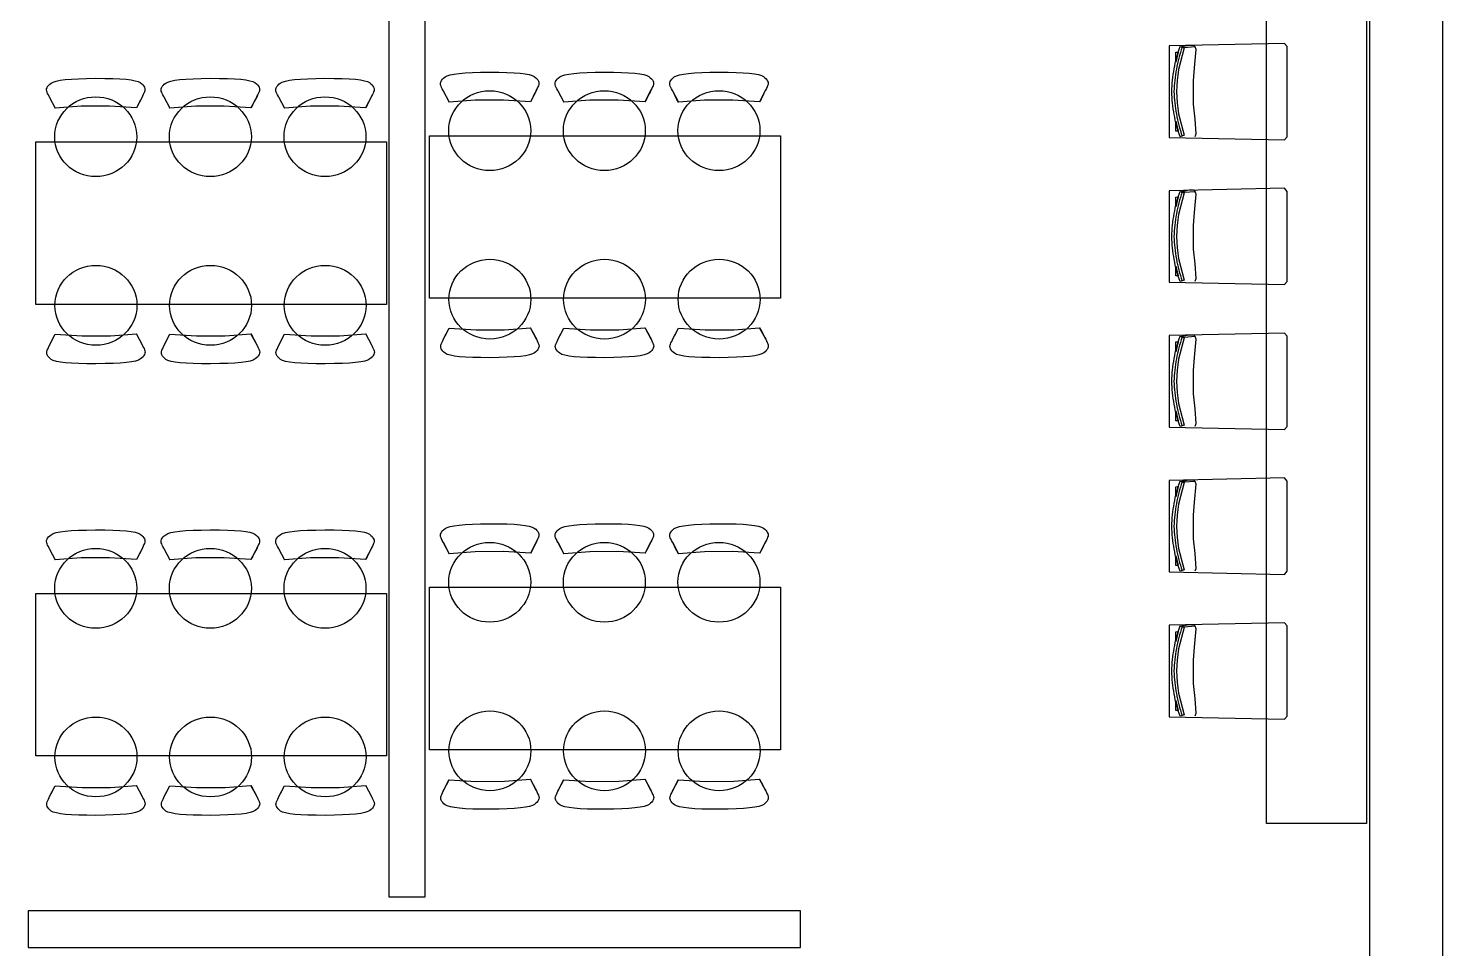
# Model space of a CAD drawing. Extents: x -101 to 1467, y -162 to 1113.
# Drawn here: x 1216.1 to 1467.3, y 278.4 to 441.9 of the extents above; entities that cross this region are included whole.
import ezdxf

# ---------------------------------------------------------------- set-up
doc = ezdxf.new("R2010")
doc.units = 0
doc.layers.add('Oakfire_Kenosha_2019_V3', color=7, linetype='CONTINUOUS')

msp = doc.modelspace()

# ---------------------------------------------------------------- linework, layer by layer
at = {"layer": 'Oakfire_Kenosha_2019_V3', "color": 7}
for points in [[(1454.3, 0.8), (1467.27, 0.8), (1467.27, 834.53), (1454.3, 834.53)], [(1453.72, 300.62), (1435.97, 300.62), (1435.97, 823.91), (1453.72, 823.91)], [(1286.62, 516.61), (1280.14, 516.61), (1280.14, 287.59), (1286.62, 287.59)], [(1418.73, 422.52), (1439.19, 422.09), (1439.63, 422.64), (1439.63, 438.66), (1439.19, 439.22), (1418.73, 438.77)], [(1418.73, 422.52), (1439.19, 422.09), (1439.63, 422.64), (1439.63, 438.66), (1439.19, 439.22), (1418.73, 438.77)], [(1419.87, 437.63), (1420.29, 437.67), (1419.87, 435.89)], [(1419.87, 437.63), (1420.29, 437.67), (1419.87, 435.89)], [(1420.57, 438.6), (1422.26, 438.91), (1423.04, 438.91), (1423.34, 438.6), (1421.34, 438.44), (1420.57, 438.6), (1422.26, 438.91), (1423.04, 438.91), (1423.34, 438.6), (1421.34, 438.44)], [(1421.01, 438.52), (1421.01, 438.52)], [(1419.87, 425.39), (1420.29, 423.64), (1419.87, 423.64)], [(1419.87, 425.39), (1420.29, 423.64), (1419.87, 423.64)], [(1235.39, 422.63), (1235.39, 422.63)], [(1255.74, 422.63), (1255.74, 422.63)], [(1276.09, 422.63), (1276.09, 422.63)], [(1287.4, 422.81), (1349.69, 422.81), (1349.69, 393.93), (1287.4, 393.93)], [(1305.34, 423.71), (1305.34, 423.71)], [(1325.69, 423.71), (1325.69, 423.71)], [(1346.04, 423.71), (1346.04, 423.71)], [(1217.45, 421.72), (1279.74, 421.72), (1279.74, 392.85), (1217.45, 392.85)], [(1418.73, 396.79), (1439.19, 396.36), (1439.63, 396.91), (1439.63, 412.93), (1439.19, 413.49), (1418.73, 413.04)], [(1418.73, 396.79), (1439.19, 396.36), (1439.63, 396.91), (1439.63, 412.93), (1439.19, 413.49), (1418.73, 413.04)], [(1419.87, 411.9), (1420.29, 411.93), (1419.87, 410.15)], [(1419.87, 411.9), (1420.29, 411.93), (1419.87, 410.15)], [(1420.57, 412.87), (1422.26, 413.18), (1423.04, 413.18), (1423.34, 412.87), (1421.34, 412.71), (1420.57, 412.87), (1422.26, 413.18), (1423.04, 413.18), (1423.34, 412.87), (1421.34, 412.71)], [(1421.01, 412.79), (1421.01, 412.79)], [(1419.87, 399.66), (1420.29, 397.9), (1419.87, 397.91)], [(1419.87, 399.66), (1420.29, 397.9), (1419.87, 397.91)], [(1220.87, 392.68), (1220.87, 392.68)], [(1241.22, 392.68), (1241.22, 392.68)], [(1261.57, 392.68), (1261.57, 392.68)], [(1290.82, 393.77), (1290.82, 393.77)], [(1311.17, 393.77), (1311.17, 393.77)], [(1331.52, 393.77), (1331.52, 393.77)], [(1418.73, 371.06), (1439.19, 370.62), (1439.63, 371.17), (1439.63, 387.19), (1439.19, 387.75), (1418.73, 387.31)], [(1418.73, 371.06), (1439.19, 370.62), (1439.63, 371.17), (1439.63, 387.19), (1439.19, 387.75), (1418.73, 387.31)], [(1420.57, 387.13), (1422.26, 387.44), (1423.04, 387.44), (1423.34, 387.13), (1421.34, 386.98), (1420.57, 387.13), (1422.26, 387.44), (1423.04, 387.44), (1423.34, 387.13), (1421.34, 386.98)], [(1421.01, 387.06), (1421.01, 387.06)], [(1419.87, 386.17), (1420.29, 386.2), (1419.87, 384.42)], [(1419.87, 386.17), (1420.29, 386.2), (1419.87, 384.42)], [(1419.87, 373.93), (1420.29, 372.17), (1419.87, 372.18)], [(1419.87, 373.93), (1420.29, 372.17), (1419.87, 372.18)], [(1418.73, 345.33), (1439.19, 344.89), (1439.63, 345.44), (1439.63, 361.46), (1439.19, 362.02), (1418.73, 361.58)], [(1418.73, 345.33), (1439.19, 344.89), (1439.63, 345.44), (1439.63, 361.46), (1439.19, 362.02), (1418.73, 361.58)], [(1420.57, 361.4), (1422.26, 361.71), (1423.04, 361.71), (1423.34, 361.4), (1421.34, 361.25), (1420.57, 361.4), (1422.26, 361.71), (1423.04, 361.71), (1423.34, 361.4), (1421.34, 361.25)], [(1419.87, 360.44), (1420.29, 360.47), (1419.87, 358.69)], [(1419.87, 360.44), (1420.29, 360.47), (1419.87, 358.69)], [(1421.01, 361.32), (1421.01, 361.32)], [(1419.87, 348.19), (1420.29, 346.44), (1419.87, 346.44)], [(1419.87, 348.19), (1420.29, 346.44), (1419.87, 346.44)], [(1235.39, 342.41), (1235.39, 342.41)], [(1255.74, 342.41), (1255.74, 342.41)], [(1276.09, 342.41), (1276.09, 342.41)], [(1287.4, 342.59), (1349.69, 342.59), (1349.69, 313.71), (1287.4, 313.71)], [(1305.34, 343.49), (1305.34, 343.49)], [(1325.69, 343.49), (1325.69, 343.49)], [(1346.04, 343.49), (1346.04, 343.49)], [(1217.45, 341.5), (1279.74, 341.5), (1279.74, 312.63), (1217.45, 312.63)], [(1418.73, 319.59), (1439.19, 319.16), (1439.63, 319.71), (1439.63, 335.73), (1439.19, 336.29), (1418.73, 335.84)], [(1418.73, 319.59), (1439.19, 319.16), (1439.63, 319.71), (1439.63, 335.73), (1439.19, 336.29), (1418.73, 335.84)], [(1419.87, 334.7), (1420.29, 334.74), (1419.87, 332.96)], [(1419.87, 334.7), (1420.29, 334.74), (1419.87, 332.96)], [(1420.57, 335.67), (1422.26, 335.98), (1423.04, 335.98), (1423.34, 335.67), (1421.34, 335.51), (1420.57, 335.67), (1422.26, 335.98), (1423.04, 335.98), (1423.34, 335.67), (1421.34, 335.51)], [(1421.01, 335.59), (1421.01, 335.59)], [(1419.87, 322.46), (1420.29, 320.71), (1419.87, 320.71)], [(1419.87, 322.46), (1420.29, 320.71), (1419.87, 320.71)], [(1220.87, 312.46), (1220.87, 312.46)], [(1241.22, 312.46), (1241.22, 312.46)], [(1261.57, 312.46), (1261.57, 312.46)], [(1290.82, 313.55), (1290.82, 313.55)], [(1311.17, 313.55), (1311.17, 313.55)], [(1331.52, 313.55), (1331.52, 313.55)], [(1216.14, 278.63), (1353.23, 278.63), (1353.23, 285.11), (1216.14, 285.11)]]:
    msp.add_lwpolyline(points, close=True, dxfattribs=at)
for points in [[(1421.37, 438.4), (1420.37, 434.57)], [(1420.63, 438.65), (1421.37, 438.4)], [(1423.34, 422.7), (1423.5, 423.16), (1423.34, 425.78), (1423.04, 428.41), (1423.04, 432.58), (1423.19, 434.89), (1423.5, 438.14), (1423.34, 438.6)], [(1219.83, 429.72), (1220.92, 427.69)], [(1236.4, 429.79), (1235.33, 427.75)], [(1240.18, 429.72), (1241.27, 427.69)], [(1256.75, 429.79), (1255.68, 427.75)], [(1260.54, 429.72), (1261.63, 427.69)], [(1277.1, 429.79), (1276.03, 427.75)], [(1289.79, 430.81), (1290.88, 428.77)], [(1306.35, 430.88), (1305.28, 428.84)], [(1310.14, 430.81), (1311.23, 428.77)], [(1326.7, 430.88), (1325.63, 428.84)], [(1330.49, 430.81), (1331.58, 428.77)], [(1347.06, 430.88), (1345.99, 428.84)], [(1225.53, 428.04), (1220.92, 427.7)], [(1230.58, 428.07), (1225.53, 428.04)], [(1235.33, 427.76), (1230.58, 428.07)], [(1245.88, 428.04), (1241.28, 427.7)], [(1250.93, 428.07), (1245.88, 428.04)], [(1255.68, 427.76), (1250.93, 428.07)], [(1266.24, 428.04), (1261.63, 427.7)], [(1271.28, 428.07), (1266.24, 428.04)], [(1276.03, 427.76), (1271.28, 428.07)], [(1295.49, 429.13), (1290.88, 428.78)], [(1300.53, 429.15), (1295.49, 429.13)], [(1305.28, 428.85), (1300.53, 429.15)], [(1315.84, 429.13), (1311.23, 428.78)], [(1320.88, 429.15), (1315.84, 429.13)], [(1325.64, 428.85), (1320.88, 429.15)], [(1336.19, 429.13), (1331.58, 428.78)], [(1341.23, 429.15), (1336.19, 429.13)], [(1345.99, 428.85), (1341.23, 429.15)], [(1420.37, 426.71), (1421.37, 422.89), (1420.63, 422.63)], [(1421.37, 412.66), (1420.37, 408.84)], [(1420.63, 412.92), (1421.37, 412.66)], [(1423.34, 396.96), (1423.5, 397.43), (1423.34, 400.05), (1423.04, 402.68), (1423.04, 406.84), (1423.19, 409.16), (1423.5, 412.4), (1423.34, 412.87)], [(1420.37, 400.98), (1421.37, 397.15), (1420.63, 396.9)], [(1219.85, 385.51), (1220.92, 387.55)], [(1220.92, 387.55), (1225.68, 387.24)], [(1225.68, 387.24), (1230.72, 387.27)], [(1230.72, 387.27), (1235.33, 387.61)], [(1236.42, 385.59), (1235.33, 387.62)], [(1240.21, 385.51), (1241.28, 387.55)], [(1241.27, 387.55), (1246.03, 387.24)], [(1246.03, 387.24), (1251.07, 387.27)], [(1251.07, 387.27), (1255.68, 387.61)], [(1256.77, 385.59), (1255.68, 387.62)], [(1260.56, 385.51), (1261.63, 387.55)], [(1261.63, 387.55), (1266.38, 387.24)], [(1266.38, 387.24), (1271.42, 387.27)], [(1271.42, 387.27), (1276.03, 387.61)], [(1277.12, 385.59), (1276.04, 387.62)], [(1289.81, 386.6), (1290.88, 388.64)], [(1290.88, 388.63), (1295.63, 388.33)], [(1295.63, 388.33), (1300.67, 388.35)], [(1300.67, 388.35), (1305.28, 388.7)], [(1306.37, 386.68), (1305.28, 388.71)], [(1310.16, 386.6), (1311.23, 388.64)], [(1311.23, 388.63), (1315.98, 388.33)], [(1315.98, 388.33), (1321.02, 388.35)], [(1321.02, 388.35), (1325.63, 388.7)], [(1326.73, 386.68), (1325.64, 388.71)], [(1330.51, 386.6), (1331.58, 388.64)], [(1331.58, 388.63), (1336.33, 388.33)], [(1336.33, 388.33), (1341.38, 388.35)], [(1341.38, 388.35), (1345.99, 388.7)], [(1347.08, 386.68), (1345.99, 388.71)], [(1421.37, 386.93), (1420.37, 383.11)], [(1420.63, 387.19), (1421.37, 386.93)], [(1423.34, 371.23), (1423.5, 371.69), (1423.34, 374.32), (1423.04, 376.94), (1423.04, 381.11), (1423.19, 383.43), (1423.5, 386.67), (1423.34, 387.13)], [(1420.37, 375.25), (1421.37, 371.42), (1420.63, 371.17)], [(1421.37, 361.2), (1420.37, 357.38)], [(1420.63, 361.45), (1421.37, 361.2)], [(1423.34, 345.5), (1423.5, 345.96), (1423.34, 348.59), (1423.04, 351.21), (1423.04, 355.38), (1423.19, 357.7), (1423.5, 360.94), (1423.34, 361.4)], [(1219.83, 349.5), (1220.92, 347.47)], [(1236.4, 349.57), (1235.33, 347.53)], [(1240.18, 349.5), (1241.27, 347.47)], [(1256.75, 349.57), (1255.68, 347.53)], [(1260.54, 349.5), (1261.63, 347.47)], [(1277.1, 349.57), (1276.03, 347.53)], [(1289.79, 350.59), (1290.88, 348.55)], [(1306.35, 350.66), (1305.28, 348.62)], [(1310.14, 350.59), (1311.23, 348.55)], [(1326.7, 350.66), (1325.63, 348.62)], [(1330.49, 350.59), (1331.58, 348.55)], [(1347.06, 350.66), (1345.99, 348.62)], [(1420.37, 349.51), (1421.37, 345.69), (1420.63, 345.43)], [(1225.53, 347.82), (1220.92, 347.48)], [(1230.58, 347.85), (1225.53, 347.82)], [(1235.33, 347.54), (1230.58, 347.85)], [(1245.88, 347.82), (1241.28, 347.48)], [(1250.93, 347.85), (1245.88, 347.82)], [(1255.68, 347.54), (1250.93, 347.85)], [(1266.24, 347.82), (1261.63, 347.48)], [(1271.28, 347.85), (1266.24, 347.82)], [(1276.03, 347.54), (1271.28, 347.85)], [(1295.49, 348.91), (1290.88, 348.56)], [(1300.53, 348.93), (1295.49, 348.91)], [(1305.28, 348.63), (1300.53, 348.93)], [(1315.84, 348.91), (1311.23, 348.56)], [(1320.88, 348.93), (1315.84, 348.91)], [(1325.64, 348.63), (1320.88, 348.93)], [(1336.19, 348.91), (1331.58, 348.56)], [(1341.23, 348.93), (1336.19, 348.91)], [(1345.99, 348.63), (1341.23, 348.93)], [(1421.37, 335.47), (1420.37, 331.64)], [(1420.63, 335.72), (1421.37, 335.47)], [(1423.34, 319.77), (1423.5, 320.23), (1423.34, 322.85), (1423.04, 325.48), (1423.04, 329.65), (1423.19, 331.96), (1423.5, 335.21), (1423.34, 335.67)], [(1420.37, 323.78), (1421.37, 319.96), (1420.63, 319.7)], [(1219.85, 305.29), (1220.92, 307.33)], [(1220.92, 307.33), (1225.68, 307.02)], [(1225.68, 307.02), (1230.72, 307.05)], [(1230.72, 307.05), (1235.33, 307.39)], [(1236.42, 305.37), (1235.33, 307.4)], [(1240.21, 305.29), (1241.28, 307.33)], [(1241.27, 307.33), (1246.03, 307.02)], [(1246.03, 307.02), (1251.07, 307.05)], [(1251.07, 307.05), (1255.68, 307.39)], [(1256.77, 305.37), (1255.68, 307.4)], [(1260.56, 305.29), (1261.63, 307.33)], [(1261.63, 307.33), (1266.38, 307.02)], [(1266.38, 307.02), (1271.42, 307.05)], [(1271.42, 307.05), (1276.03, 307.39)], [(1277.12, 305.37), (1276.04, 307.4)], [(1289.81, 306.38), (1290.88, 308.42)], [(1290.88, 308.41), (1295.63, 308.11)], [(1295.63, 308.11), (1300.67, 308.13)], [(1300.67, 308.13), (1305.28, 308.48)], [(1306.37, 306.46), (1305.28, 308.49)], [(1310.16, 306.38), (1311.23, 308.42)], [(1311.23, 308.41), (1315.98, 308.11)], [(1315.98, 308.11), (1321.02, 308.13)], [(1321.02, 308.13), (1325.63, 308.48)], [(1326.73, 306.46), (1325.64, 308.49)], [(1330.51, 306.38), (1331.58, 308.42)], [(1331.58, 308.41), (1336.33, 308.11)], [(1336.33, 308.11), (1341.38, 308.13)], [(1341.38, 308.13), (1345.99, 308.48)], [(1347.08, 306.46), (1345.99, 308.49)]]:
    msp.add_lwpolyline(points, dxfattribs=at)
for points in [[(1420.04, 436.7), (1420.21, 437.36), (1420.41, 438.01), (1420.63, 438.65)], [(1421.01, 438.52), (1420.79, 437.89), (1420.59, 437.25), (1420.42, 436.6)], [(1419.3, 432.68), (1419.37, 433.36), (1419.47, 434.03), (1419.59, 434.7)], [(1419.59, 434.7), (1419.71, 435.37), (1419.86, 436.04), (1420.04, 436.7)], [(1419.99, 434.64), (1419.87, 433.98), (1419.77, 433.31), (1419.7, 432.65)], [(1420.37, 434.57), (1419.92, 431.95), (1419.92, 429.33), (1420.37, 426.71)], [(1420.42, 436.6), (1420.25, 435.95), (1420.11, 435.29), (1419.99, 434.64)], [(1219.47, 430.53), (1219.23, 431.07), (1219.46, 431.62), (1220.18, 432.16)], [(1220.18, 432.16), (1220.9, 432.71), (1223.54, 432.99), (1228.1, 433.01)], [(1228.1, 433.01), (1232.66, 433.03), (1235.3, 432.78), (1236.03, 432.24)], [(1236.03, 432.24), (1236.75, 431.7), (1236.99, 431.15), (1236.76, 430.61)], [(1239.82, 430.53), (1239.58, 431.07), (1239.81, 431.62), (1240.53, 432.16)], [(1240.53, 432.16), (1241.25, 432.71), (1243.89, 432.99), (1248.45, 433.01)], [(1248.45, 433.01), (1253.01, 433.03), (1255.66, 432.78), (1256.38, 432.24)], [(1256.38, 432.24), (1257.1, 431.7), (1257.35, 431.15), (1257.11, 430.61)], [(1260.17, 430.53), (1259.93, 431.07), (1260.17, 431.62), (1260.88, 432.16)], [(1260.88, 432.16), (1261.6, 432.71), (1264.24, 432.99), (1268.8, 433.01)], [(1268.8, 433.01), (1273.37, 433.03), (1276.01, 432.78), (1276.73, 432.24)], [(1276.73, 432.24), (1277.45, 431.7), (1277.7, 431.15), (1277.46, 430.61)], [(1289.42, 431.62), (1289.18, 432.16), (1289.42, 432.7), (1290.13, 433.25)], [(1290.13, 433.25), (1290.85, 433.8), (1293.49, 434.08), (1298.05, 434.1)], [(1298.05, 434.1), (1302.62, 434.12), (1305.26, 433.86), (1305.98, 433.32)], [(1305.98, 433.32), (1306.7, 432.78), (1306.95, 432.24), (1306.71, 431.7)], [(1309.77, 431.62), (1309.53, 432.16), (1309.77, 432.7), (1310.49, 433.25)], [(1310.49, 433.25), (1311.2, 433.8), (1313.84, 434.08), (1318.41, 434.1)], [(1318.41, 434.1), (1322.97, 434.12), (1325.61, 433.86), (1326.33, 433.32)], [(1326.33, 433.32), (1327.06, 432.78), (1327.3, 432.24), (1327.06, 431.7)], [(1330.13, 431.62), (1329.88, 432.16), (1330.12, 432.7), (1330.84, 433.25)], [(1330.84, 433.25), (1331.56, 433.8), (1334.2, 434.08), (1338.76, 434.1)], [(1338.76, 434.1), (1343.32, 434.12), (1345.96, 433.86), (1346.68, 433.32)], [(1346.68, 433.32), (1347.41, 432.78), (1347.65, 432.24), (1347.41, 431.7)], [(1419.16, 430.64), (1419.18, 431.32), (1419.23, 432), (1419.3, 432.68)], [(1419.7, 432.65), (1419.63, 431.98), (1419.58, 431.31), (1419.56, 430.64)], [(1220.92, 427.69), (1220.2, 429.04), (1219.71, 429.99), (1219.47, 430.53)], [(1220.83, 422.63), (1220.83, 426.54), (1224.09, 429.72), (1228.11, 429.72)], [(1228.11, 429.72), (1232.13, 429.72), (1235.39, 426.54), (1235.39, 422.63)], [(1236.76, 430.61), (1236.52, 430.07), (1236.04, 429.12), (1235.33, 427.75)], [(1241.27, 427.69), (1240.55, 429.04), (1240.06, 429.99), (1239.82, 430.53)], [(1241.19, 422.63), (1241.19, 426.54), (1244.44, 429.72), (1248.46, 429.72)], [(1248.46, 429.72), (1252.48, 429.72), (1255.74, 426.54), (1255.74, 422.63)], [(1257.11, 430.61), (1256.87, 430.07), (1256.39, 429.12), (1255.68, 427.75)], [(1261.63, 427.69), (1260.9, 429.04), (1260.41, 429.99), (1260.17, 430.53)], [(1261.54, 422.63), (1261.54, 426.54), (1264.8, 429.72), (1268.81, 429.72)], [(1268.81, 429.72), (1272.83, 429.72), (1276.09, 426.54), (1276.09, 422.63)], [(1277.46, 430.61), (1277.22, 430.07), (1276.75, 429.12), (1276.03, 427.75)], [(1290.88, 428.78), (1290.15, 430.13), (1289.66, 431.08), (1289.42, 431.62)], [(1290.79, 423.71), (1290.79, 427.63), (1294.04, 430.8), (1298.06, 430.8)], [(1298.06, 430.8), (1302.08, 430.8), (1305.34, 427.63), (1305.34, 423.71)], [(1306.71, 431.7), (1306.47, 431.15), (1306, 430.2), (1305.28, 428.84)], [(1311.23, 428.78), (1310.5, 430.13), (1310.02, 431.08), (1309.77, 431.62)], [(1311.14, 423.71), (1311.14, 427.63), (1314.4, 430.8), (1318.41, 430.8)], [(1318.41, 430.8), (1322.43, 430.8), (1325.69, 427.63), (1325.69, 423.71)], [(1327.06, 431.7), (1326.82, 431.15), (1326.35, 430.2), (1325.63, 428.84)], [(1331.58, 428.78), (1330.85, 430.13), (1330.37, 431.08), (1330.13, 431.62)], [(1331.49, 423.71), (1331.49, 427.63), (1334.75, 430.8), (1338.77, 430.8)], [(1338.77, 430.8), (1342.79, 430.8), (1346.04, 427.63), (1346.04, 423.71)], [(1347.41, 431.7), (1347.18, 431.15), (1346.7, 430.2), (1345.99, 428.84)], [(1419.3, 428.6), (1419.23, 429.28), (1419.18, 429.96), (1419.16, 430.64)], [(1419.56, 430.64), (1419.58, 429.97), (1419.63, 429.3), (1419.7, 428.64)], [(1419.59, 426.58), (1419.47, 427.25), (1419.37, 427.93), (1419.3, 428.6)], [(1419.7, 428.64), (1419.77, 427.97), (1419.87, 427.31), (1419.99, 426.65)], [(1420.04, 424.59), (1419.86, 425.25), (1419.71, 425.91), (1419.59, 426.58)], [(1419.99, 426.65), (1420.11, 425.99), (1420.25, 425.33), (1420.42, 424.68)], [(1420.63, 422.63), (1420.41, 423.28), (1420.21, 423.93), (1420.04, 424.59)], [(1420.42, 424.68), (1420.59, 424.04), (1420.79, 423.39), (1421.01, 422.76)], [(1228.11, 415.54), (1224.09, 415.54), (1220.83, 418.71), (1220.83, 422.63)], [(1235.39, 422.63), (1235.39, 418.71), (1232.13, 415.54), (1228.11, 415.54)], [(1248.46, 415.54), (1244.44, 415.54), (1241.19, 418.71), (1241.19, 422.63)], [(1255.74, 422.63), (1255.74, 418.71), (1252.48, 415.54), (1248.46, 415.54)], [(1268.81, 415.54), (1264.8, 415.54), (1261.54, 418.71), (1261.54, 422.63)], [(1276.09, 422.63), (1276.09, 418.71), (1272.83, 415.54), (1268.81, 415.54)], [(1298.06, 416.62), (1294.04, 416.62), (1290.79, 419.8), (1290.79, 423.71)], [(1305.34, 423.71), (1305.34, 419.8), (1302.08, 416.62), (1298.06, 416.62)], [(1318.41, 416.62), (1314.4, 416.62), (1311.14, 419.8), (1311.14, 423.71)], [(1325.69, 423.71), (1325.69, 419.8), (1322.43, 416.62), (1318.41, 416.62)], [(1338.77, 416.62), (1334.75, 416.62), (1331.49, 419.8), (1331.49, 423.71)], [(1346.04, 423.71), (1346.04, 419.8), (1342.79, 416.62), (1338.77, 416.62)], [(1420.04, 410.96), (1420.21, 411.62), (1420.41, 412.27), (1420.63, 412.92)], [(1421.01, 412.79), (1420.79, 412.15), (1420.59, 411.51), (1420.42, 410.87)], [(1419.59, 408.97), (1419.71, 409.64), (1419.86, 410.3), (1420.04, 410.96)], [(1420.42, 410.87), (1420.25, 410.22), (1420.11, 409.56), (1419.99, 408.9)], [(1419.16, 404.91), (1419.18, 405.59), (1419.23, 406.27), (1419.3, 406.95)], [(1419.3, 406.95), (1419.37, 407.62), (1419.47, 408.3), (1419.59, 408.97)], [(1419.7, 406.91), (1419.63, 406.25), (1419.58, 405.58), (1419.56, 404.91)], [(1419.99, 408.9), (1419.87, 408.24), (1419.77, 407.58), (1419.7, 406.91)], [(1420.37, 408.84), (1419.92, 406.22), (1419.92, 403.6), (1420.37, 400.98)], [(1419.3, 402.87), (1419.23, 403.55), (1419.18, 404.23), (1419.16, 404.91)], [(1419.56, 404.91), (1419.58, 404.24), (1419.63, 403.57), (1419.7, 402.9)], [(1419.59, 400.85), (1419.47, 401.52), (1419.37, 402.19), (1419.3, 402.87)], [(1419.7, 402.9), (1419.77, 402.24), (1419.87, 401.57), (1419.99, 400.91)], [(1220.87, 392.68), (1220.87, 396.6), (1224.12, 399.77), (1228.14, 399.77)], [(1228.14, 399.77), (1232.16, 399.77), (1235.42, 396.6), (1235.42, 392.68)], [(1241.22, 392.68), (1241.22, 396.6), (1244.48, 399.77), (1248.49, 399.77)], [(1248.49, 399.77), (1252.51, 399.77), (1255.77, 396.6), (1255.77, 392.68)], [(1261.57, 392.68), (1261.57, 396.6), (1264.83, 399.77), (1268.85, 399.77)], [(1268.85, 399.77), (1272.87, 399.77), (1276.12, 396.6), (1276.12, 392.68)], [(1290.82, 393.77), (1290.82, 397.68), (1294.08, 400.86), (1298.1, 400.86)], [(1298.1, 400.86), (1302.11, 400.86), (1305.37, 397.68), (1305.37, 393.77)], [(1311.17, 393.77), (1311.17, 397.68), (1314.43, 400.86), (1318.45, 400.86)], [(1318.45, 400.86), (1322.47, 400.86), (1325.72, 397.68), (1325.72, 393.77)], [(1331.52, 393.77), (1331.52, 397.68), (1334.78, 400.86), (1338.8, 400.86)], [(1338.8, 400.86), (1342.82, 400.86), (1346.08, 397.68), (1346.08, 393.77)], [(1420.04, 398.85), (1419.86, 399.51), (1419.71, 400.18), (1419.59, 400.85)], [(1419.99, 400.91), (1420.11, 400.26), (1420.25, 399.6), (1420.42, 398.95)], [(1420.63, 396.9), (1420.41, 397.54), (1420.21, 398.19), (1420.04, 398.85)], [(1420.42, 398.95), (1420.59, 398.3), (1420.79, 397.66), (1421.01, 397.03)], [(1228.14, 385.59), (1224.12, 385.59), (1220.87, 388.77), (1220.87, 392.68)], [(1235.42, 392.68), (1235.42, 388.77), (1232.16, 385.59), (1228.14, 385.59)], [(1248.49, 385.59), (1244.48, 385.59), (1241.22, 388.77), (1241.22, 392.68)], [(1255.77, 392.68), (1255.77, 388.77), (1252.51, 385.59), (1248.49, 385.59)], [(1268.85, 385.59), (1264.83, 385.59), (1261.57, 388.77), (1261.57, 392.68)], [(1276.12, 392.68), (1276.12, 388.77), (1272.87, 385.59), (1268.85, 385.59)], [(1298.1, 386.68), (1294.08, 386.68), (1290.82, 389.85), (1290.82, 393.77)], [(1305.37, 393.77), (1305.37, 389.85), (1302.11, 386.68), (1298.1, 386.68)], [(1318.45, 386.68), (1314.43, 386.68), (1311.17, 389.85), (1311.17, 393.77)], [(1325.72, 393.77), (1325.72, 389.85), (1322.47, 386.68), (1318.45, 386.68)], [(1338.8, 386.68), (1334.78, 386.68), (1331.52, 389.85), (1331.52, 393.77)], [(1346.08, 393.77), (1346.08, 389.85), (1342.82, 386.68), (1338.8, 386.68)], [(1219.5, 384.7), (1219.73, 385.24), (1220.21, 386.19), (1220.92, 387.55)], [(1235.33, 387.62), (1236.06, 386.27), (1236.54, 385.32), (1236.79, 384.78)], [(1239.85, 384.7), (1240.09, 385.24), (1240.56, 386.19), (1241.28, 387.55)], [(1255.68, 387.62), (1256.41, 386.27), (1256.89, 385.32), (1257.14, 384.78)], [(1260.2, 384.7), (1260.44, 385.24), (1260.91, 386.19), (1261.63, 387.55)], [(1276.04, 387.62), (1276.76, 386.27), (1277.25, 385.32), (1277.49, 384.78)], [(1289.45, 385.79), (1289.69, 386.33), (1290.16, 387.28), (1290.88, 388.64)], [(1305.28, 388.71), (1306.01, 387.35), (1306.5, 386.41), (1306.74, 385.86)], [(1309.8, 385.79), (1310.04, 386.33), (1310.52, 387.28), (1311.23, 388.64)], [(1325.64, 388.71), (1326.36, 387.35), (1326.85, 386.41), (1327.09, 385.86)], [(1330.15, 385.79), (1330.39, 386.33), (1330.87, 387.28), (1331.58, 388.64)], [(1345.99, 388.71), (1346.71, 387.35), (1347.2, 386.41), (1347.44, 385.86)], [(1420.04, 385.23), (1420.21, 385.89), (1420.41, 386.54), (1420.63, 387.19)], [(1421.01, 387.06), (1420.79, 386.42), (1420.59, 385.78), (1420.42, 385.13)], [(1220.22, 383.07), (1219.5, 383.61), (1219.26, 384.15), (1219.5, 384.7)], [(1236.79, 384.78), (1237.03, 384.24), (1236.79, 383.69), (1236.07, 383.15)], [(1240.58, 383.07), (1239.85, 383.61), (1239.61, 384.15), (1239.85, 384.7)], [(1257.14, 384.78), (1257.38, 384.24), (1257.14, 383.69), (1256.42, 383.15)], [(1260.93, 383.07), (1260.21, 383.61), (1259.96, 384.15), (1260.2, 384.7)], [(1277.49, 384.78), (1277.73, 384.24), (1277.49, 383.69), (1276.78, 383.15)], [(1290.18, 384.16), (1289.46, 384.7), (1289.21, 385.24), (1289.45, 385.79)], [(1306.74, 385.86), (1306.98, 385.32), (1306.74, 384.78), (1306.02, 384.23)], [(1310.53, 384.16), (1309.81, 384.7), (1309.56, 385.24), (1309.8, 385.79)], [(1327.09, 385.86), (1327.33, 385.32), (1327.1, 384.78), (1326.38, 384.23)], [(1330.88, 384.16), (1330.16, 384.7), (1329.92, 385.24), (1330.15, 385.79)], [(1347.44, 385.86), (1347.68, 385.32), (1347.45, 384.78), (1346.73, 384.23)], [(1419.59, 383.24), (1419.71, 383.91), (1419.86, 384.57), (1420.04, 385.23)], [(1420.42, 385.13), (1420.25, 384.48), (1420.11, 383.83), (1419.99, 383.17)], [(1228.15, 382.3), (1223.59, 382.28), (1220.95, 382.53), (1220.22, 383.07)], [(1236.07, 383.15), (1235.35, 382.6), (1232.71, 382.32), (1228.15, 382.3)], [(1248.5, 382.3), (1243.94, 382.28), (1241.3, 382.53), (1240.58, 383.07)], [(1256.42, 383.15), (1255.71, 382.6), (1253.07, 382.32), (1248.5, 382.3)], [(1268.86, 382.3), (1264.29, 382.28), (1261.65, 382.53), (1260.93, 383.07)], [(1276.78, 383.15), (1276.06, 382.6), (1273.42, 382.32), (1268.86, 382.3)], [(1298.11, 383.38), (1293.54, 383.36), (1290.9, 383.62), (1290.18, 384.16)], [(1306.02, 384.23), (1305.31, 383.69), (1302.67, 383.4), (1298.11, 383.38)], [(1318.46, 383.38), (1313.9, 383.36), (1311.25, 383.62), (1310.53, 384.16)], [(1326.38, 384.23), (1325.66, 383.69), (1323.02, 383.4), (1318.46, 383.38)], [(1338.81, 383.38), (1334.25, 383.36), (1331.61, 383.62), (1330.88, 384.16)], [(1346.73, 384.23), (1346.01, 383.69), (1343.37, 383.4), (1338.81, 383.38)], [(1419.3, 381.21), (1419.37, 381.89), (1419.47, 382.57), (1419.59, 383.24)], [(1419.99, 383.17), (1419.87, 382.51), (1419.77, 381.85), (1419.7, 381.18)], [(1420.37, 383.11), (1419.92, 380.49), (1419.92, 377.87), (1420.37, 375.25)], [(1419.16, 379.18), (1419.18, 379.86), (1419.23, 380.54), (1419.3, 381.21)], [(1419.7, 381.18), (1419.63, 380.51), (1419.58, 379.85), (1419.56, 379.18)], [(1419.3, 377.14), (1419.23, 377.81), (1419.18, 378.5), (1419.16, 379.18)], [(1419.59, 375.12), (1419.47, 375.79), (1419.37, 376.46), (1419.3, 377.14)], [(1419.56, 379.18), (1419.58, 378.51), (1419.63, 377.84), (1419.7, 377.17)], [(1419.7, 377.17), (1419.77, 376.5), (1419.87, 375.84), (1419.99, 375.18)], [(1420.04, 373.12), (1419.86, 373.78), (1419.71, 374.45), (1419.59, 375.12)], [(1419.99, 375.18), (1420.11, 374.52), (1420.25, 373.87), (1420.42, 373.22)], [(1420.63, 371.17), (1420.41, 371.81), (1420.21, 372.46), (1420.04, 373.12)], [(1420.42, 373.22), (1420.59, 372.57), (1420.79, 371.93), (1421.01, 371.3)], [(1419.59, 357.5), (1419.71, 358.17), (1419.86, 358.84), (1420.04, 359.5)], [(1420.42, 359.4), (1420.25, 358.75), (1420.11, 358.1), (1419.99, 357.44)], [(1420.04, 359.5), (1420.21, 360.16), (1420.41, 360.81), (1420.63, 361.45)], [(1421.01, 361.32), (1420.79, 360.69), (1420.59, 360.05), (1420.42, 359.4)], [(1419.3, 355.48), (1419.37, 356.16), (1419.47, 356.83), (1419.59, 357.5)], [(1419.99, 357.44), (1419.87, 356.78), (1419.77, 356.11), (1419.7, 355.45)], [(1420.37, 357.38), (1419.92, 354.75), (1419.92, 352.13), (1420.37, 349.51)], [(1419.16, 353.44), (1419.18, 354.13), (1419.23, 354.8), (1419.3, 355.48)], [(1419.7, 355.45), (1419.63, 354.78), (1419.58, 354.11), (1419.56, 353.44)], [(1219.47, 350.31), (1219.23, 350.85), (1219.46, 351.4), (1220.18, 351.94)], [(1220.18, 351.94), (1220.9, 352.49), (1223.54, 352.77), (1228.1, 352.79)], [(1228.1, 352.79), (1232.66, 352.81), (1235.3, 352.56), (1236.03, 352.01)], [(1236.03, 352.01), (1236.75, 351.48), (1236.99, 350.93), (1236.76, 350.39)], [(1239.82, 350.31), (1239.58, 350.85), (1239.81, 351.4), (1240.53, 351.94)], [(1240.53, 351.94), (1241.25, 352.49), (1243.89, 352.77), (1248.45, 352.79)], [(1248.45, 352.79), (1253.01, 352.81), (1255.66, 352.56), (1256.38, 352.01)], [(1256.38, 352.01), (1257.1, 351.48), (1257.35, 350.93), (1257.11, 350.39)], [(1260.17, 350.31), (1259.93, 350.85), (1260.17, 351.4), (1260.88, 351.94)], [(1260.88, 351.94), (1261.6, 352.49), (1264.24, 352.77), (1268.8, 352.79)], [(1268.8, 352.79), (1273.37, 352.81), (1276.01, 352.56), (1276.73, 352.01)], [(1276.73, 352.01), (1277.45, 351.48), (1277.7, 350.93), (1277.46, 350.39)], [(1289.42, 351.4), (1289.18, 351.94), (1289.42, 352.48), (1290.13, 353.03)], [(1290.13, 353.03), (1290.85, 353.58), (1293.49, 353.86), (1298.05, 353.88)], [(1298.05, 353.88), (1302.62, 353.9), (1305.26, 353.64), (1305.98, 353.1)], [(1305.98, 353.1), (1306.7, 352.56), (1306.95, 352.02), (1306.71, 351.48)], [(1309.77, 351.4), (1309.53, 351.94), (1309.77, 352.48), (1310.49, 353.03)], [(1310.49, 353.03), (1311.2, 353.58), (1313.84, 353.86), (1318.41, 353.88)], [(1318.41, 353.88), (1322.97, 353.9), (1325.61, 353.64), (1326.33, 353.1)], [(1326.33, 353.1), (1327.06, 352.56), (1327.3, 352.02), (1327.06, 351.48)], [(1330.13, 351.4), (1329.88, 351.94), (1330.12, 352.48), (1330.84, 353.03)], [(1330.84, 353.03), (1331.56, 353.58), (1334.2, 353.86), (1338.76, 353.88)], [(1338.76, 353.88), (1343.32, 353.9), (1345.96, 353.64), (1346.68, 353.1)], [(1346.68, 353.1), (1347.41, 352.56), (1347.65, 352.02), (1347.41, 351.48)], [(1419.3, 351.41), (1419.23, 352.08), (1419.18, 352.76), (1419.16, 353.44)], [(1419.56, 353.44), (1419.58, 352.77), (1419.63, 352.11), (1419.7, 351.44)], [(1220.92, 347.47), (1220.2, 348.82), (1219.71, 349.77), (1219.47, 350.31)], [(1220.83, 342.41), (1220.83, 346.32), (1224.09, 349.5), (1228.11, 349.5)], [(1228.11, 349.5), (1232.13, 349.5), (1235.39, 346.32), (1235.39, 342.41)], [(1236.76, 350.39), (1236.52, 349.85), (1236.04, 348.9), (1235.33, 347.53)], [(1241.27, 347.47), (1240.55, 348.82), (1240.06, 349.77), (1239.82, 350.31)], [(1241.19, 342.41), (1241.19, 346.32), (1244.44, 349.5), (1248.46, 349.5)], [(1248.46, 349.5), (1252.48, 349.5), (1255.74, 346.32), (1255.74, 342.41)], [(1257.11, 350.39), (1256.87, 349.85), (1256.39, 348.9), (1255.68, 347.53)], [(1261.63, 347.47), (1260.9, 348.82), (1260.41, 349.77), (1260.17, 350.31)], [(1261.54, 342.41), (1261.54, 346.32), (1264.8, 349.5), (1268.81, 349.5)], [(1268.81, 349.5), (1272.83, 349.5), (1276.09, 346.32), (1276.09, 342.41)], [(1277.46, 350.39), (1277.22, 349.85), (1276.75, 348.9), (1276.03, 347.53)], [(1290.88, 348.55), (1290.15, 349.91), (1289.66, 350.86), (1289.42, 351.4)], [(1290.79, 343.49), (1290.79, 347.41), (1294.04, 350.58), (1298.06, 350.58)], [(1298.06, 350.58), (1302.08, 350.58), (1305.34, 347.41), (1305.34, 343.49)], [(1306.71, 351.48), (1306.47, 350.93), (1306, 349.98), (1305.28, 348.62)], [(1311.23, 348.55), (1310.5, 349.91), (1310.02, 350.86), (1309.77, 351.4)], [(1311.14, 343.49), (1311.14, 347.41), (1314.4, 350.58), (1318.41, 350.58)], [(1318.41, 350.58), (1322.43, 350.58), (1325.69, 347.41), (1325.69, 343.49)], [(1327.06, 351.48), (1326.82, 350.93), (1326.35, 349.98), (1325.63, 348.62)], [(1331.58, 348.55), (1330.85, 349.91), (1330.37, 350.86), (1330.13, 351.4)], [(1331.49, 343.49), (1331.49, 347.41), (1334.75, 350.58), (1338.77, 350.58)], [(1338.77, 350.58), (1342.79, 350.58), (1346.04, 347.41), (1346.04, 343.49)], [(1347.41, 351.48), (1347.18, 350.93), (1346.7, 349.98), (1345.99, 348.62)], [(1419.59, 349.38), (1419.47, 350.05), (1419.37, 350.73), (1419.3, 351.41)], [(1420.04, 347.39), (1419.86, 348.05), (1419.71, 348.71), (1419.59, 349.38)], [(1419.7, 351.44), (1419.77, 350.77), (1419.87, 350.11), (1419.99, 349.45)], [(1419.99, 349.45), (1420.11, 348.79), (1420.25, 348.14), (1420.42, 347.49)], [(1420.63, 345.43), (1420.41, 346.08), (1420.21, 346.73), (1420.04, 347.39)], [(1420.42, 347.49), (1420.59, 346.84), (1420.79, 346.2), (1421.01, 345.56)], [(1228.11, 335.32), (1224.09, 335.32), (1220.83, 338.49), (1220.83, 342.41)], [(1235.39, 342.41), (1235.39, 338.49), (1232.13, 335.32), (1228.11, 335.32)], [(1248.46, 335.32), (1244.44, 335.32), (1241.19, 338.49), (1241.19, 342.41)], [(1255.74, 342.41), (1255.74, 338.49), (1252.48, 335.32), (1248.46, 335.32)], [(1268.81, 335.32), (1264.8, 335.32), (1261.54, 338.49), (1261.54, 342.41)], [(1276.09, 342.41), (1276.09, 338.49), (1272.83, 335.32), (1268.81, 335.32)], [(1298.06, 336.4), (1294.04, 336.4), (1290.79, 339.58), (1290.79, 343.49)], [(1305.34, 343.49), (1305.34, 339.58), (1302.08, 336.4), (1298.06, 336.4)], [(1318.41, 336.4), (1314.4, 336.4), (1311.14, 339.58), (1311.14, 343.49)], [(1325.69, 343.49), (1325.69, 339.58), (1322.43, 336.4), (1318.41, 336.4)], [(1338.77, 336.4), (1334.75, 336.4), (1331.49, 339.58), (1331.49, 343.49)], [(1346.04, 343.49), (1346.04, 339.58), (1342.79, 336.4), (1338.77, 336.4)], [(1420.04, 333.77), (1420.21, 334.43), (1420.41, 335.08), (1420.63, 335.72)], [(1421.01, 335.59), (1420.79, 334.96), (1420.59, 334.32), (1420.42, 333.67)], [(1419.3, 329.75), (1419.37, 330.43), (1419.47, 331.1), (1419.59, 331.77)], [(1419.59, 331.77), (1419.71, 332.44), (1419.86, 333.11), (1420.04, 333.77)], [(1419.99, 331.71), (1419.87, 331.05), (1419.77, 330.38), (1419.7, 329.72)], [(1420.37, 331.64), (1419.92, 329.02), (1419.92, 326.4), (1420.37, 323.78)], [(1420.42, 333.67), (1420.25, 333.02), (1420.11, 332.36), (1419.99, 331.71)], [(1419.16, 327.71), (1419.18, 328.39), (1419.23, 329.07), (1419.3, 329.75)], [(1419.7, 329.72), (1419.63, 329.05), (1419.58, 328.38), (1419.56, 327.71)], [(1419.3, 325.67), (1419.23, 326.35), (1419.18, 327.03), (1419.16, 327.71)], [(1419.56, 327.71), (1419.58, 327.04), (1419.63, 326.37), (1419.7, 325.71)], [(1419.59, 323.65), (1419.47, 324.32), (1419.37, 325), (1419.3, 325.67)], [(1419.7, 325.71), (1419.77, 325.04), (1419.87, 324.38), (1419.99, 323.72)], [(1420.04, 321.66), (1419.86, 322.32), (1419.71, 322.98), (1419.59, 323.65)], [(1419.99, 323.72), (1420.11, 323.06), (1420.25, 322.4), (1420.42, 321.75)], [(1420.63, 319.7), (1420.41, 320.35), (1420.21, 321), (1420.04, 321.66)], [(1420.42, 321.75), (1420.59, 321.11), (1420.79, 320.46), (1421.01, 319.83)], [(1220.87, 312.46), (1220.87, 316.38), (1224.12, 319.55), (1228.14, 319.55)], [(1228.14, 319.55), (1232.16, 319.55), (1235.42, 316.38), (1235.42, 312.46)], [(1241.22, 312.46), (1241.22, 316.38), (1244.48, 319.55), (1248.49, 319.55)], [(1248.49, 319.55), (1252.51, 319.55), (1255.77, 316.38), (1255.77, 312.46)], [(1261.57, 312.46), (1261.57, 316.38), (1264.83, 319.55), (1268.85, 319.55)], [(1268.85, 319.55), (1272.87, 319.55), (1276.12, 316.38), (1276.12, 312.46)], [(1290.82, 313.55), (1290.82, 317.46), (1294.08, 320.64), (1298.1, 320.64)], [(1298.1, 320.64), (1302.11, 320.64), (1305.37, 317.46), (1305.37, 313.55)], [(1311.17, 313.55), (1311.17, 317.46), (1314.43, 320.64), (1318.45, 320.64)], [(1318.45, 320.64), (1322.47, 320.64), (1325.72, 317.46), (1325.72, 313.55)], [(1331.52, 313.55), (1331.52, 317.46), (1334.78, 320.64), (1338.8, 320.64)], [(1338.8, 320.64), (1342.82, 320.64), (1346.08, 317.46), (1346.08, 313.55)], [(1228.14, 305.37), (1224.12, 305.37), (1220.87, 308.54), (1220.87, 312.46)], [(1235.42, 312.46), (1235.42, 308.54), (1232.16, 305.37), (1228.14, 305.37)], [(1248.49, 305.37), (1244.48, 305.37), (1241.22, 308.54), (1241.22, 312.46)], [(1255.77, 312.46), (1255.77, 308.54), (1252.51, 305.37), (1248.49, 305.37)], [(1268.85, 305.37), (1264.83, 305.37), (1261.57, 308.54), (1261.57, 312.46)], [(1276.12, 312.46), (1276.12, 308.54), (1272.87, 305.37), (1268.85, 305.37)], [(1298.1, 306.46), (1294.08, 306.46), (1290.82, 309.63), (1290.82, 313.55)], [(1305.37, 313.55), (1305.37, 309.63), (1302.11, 306.46), (1298.1, 306.46)], [(1318.45, 306.46), (1314.43, 306.46), (1311.17, 309.63), (1311.17, 313.55)], [(1325.72, 313.55), (1325.72, 309.63), (1322.47, 306.46), (1318.45, 306.46)], [(1338.8, 306.46), (1334.78, 306.46), (1331.52, 309.63), (1331.52, 313.55)], [(1346.08, 313.55), (1346.08, 309.63), (1342.82, 306.46), (1338.8, 306.46)], [(1219.5, 304.48), (1219.73, 305.02), (1220.21, 305.97), (1220.92, 307.33)], [(1235.33, 307.4), (1236.06, 306.05), (1236.54, 305.1), (1236.79, 304.56)], [(1239.85, 304.48), (1240.09, 305.02), (1240.56, 305.97), (1241.28, 307.33)], [(1255.68, 307.4), (1256.41, 306.05), (1256.89, 305.1), (1257.14, 304.56)], [(1260.2, 304.48), (1260.44, 305.02), (1260.91, 305.97), (1261.63, 307.33)], [(1276.04, 307.4), (1276.76, 306.05), (1277.25, 305.1), (1277.49, 304.56)], [(1289.45, 305.57), (1289.69, 306.11), (1290.16, 307.06), (1290.88, 308.42)], [(1305.28, 308.49), (1306.01, 307.13), (1306.5, 306.19), (1306.74, 305.64)], [(1309.8, 305.57), (1310.04, 306.11), (1310.52, 307.06), (1311.23, 308.42)], [(1325.64, 308.49), (1326.36, 307.13), (1326.85, 306.19), (1327.09, 305.64)], [(1330.15, 305.57), (1330.39, 306.11), (1330.87, 307.06), (1331.58, 308.42)], [(1345.99, 308.49), (1346.71, 307.13), (1347.2, 306.19), (1347.44, 305.64)], [(1220.22, 302.85), (1219.5, 303.39), (1219.26, 303.93), (1219.5, 304.48)], [(1236.79, 304.56), (1237.03, 304.02), (1236.79, 303.47), (1236.07, 302.93)], [(1240.58, 302.85), (1239.85, 303.39), (1239.61, 303.93), (1239.85, 304.48)], [(1257.14, 304.56), (1257.38, 304.02), (1257.14, 303.47), (1256.42, 302.93)], [(1260.93, 302.85), (1260.21, 303.39), (1259.96, 303.93), (1260.2, 304.48)], [(1277.49, 304.56), (1277.73, 304.02), (1277.49, 303.47), (1276.78, 302.93)], [(1290.18, 303.94), (1289.46, 304.48), (1289.21, 305.02), (1289.45, 305.57)], [(1298.11, 303.16), (1293.54, 303.14), (1290.9, 303.4), (1290.18, 303.94)], [(1306.02, 304.01), (1305.31, 303.47), (1302.67, 303.18), (1298.11, 303.16)], [(1306.74, 305.64), (1306.98, 305.1), (1306.74, 304.56), (1306.02, 304.01)], [(1310.53, 303.94), (1309.81, 304.48), (1309.56, 305.02), (1309.8, 305.57)], [(1318.46, 303.16), (1313.9, 303.14), (1311.25, 303.4), (1310.53, 303.94)], [(1326.38, 304.01), (1325.66, 303.47), (1323.02, 303.18), (1318.46, 303.16)], [(1327.09, 305.64), (1327.33, 305.1), (1327.1, 304.56), (1326.38, 304.01)], [(1330.88, 303.94), (1330.16, 304.48), (1329.92, 305.02), (1330.15, 305.57)], [(1338.81, 303.16), (1334.25, 303.14), (1331.61, 303.4), (1330.88, 303.94)], [(1346.73, 304.01), (1346.01, 303.47), (1343.37, 303.18), (1338.81, 303.16)], [(1347.44, 305.64), (1347.68, 305.1), (1347.45, 304.56), (1346.73, 304.01)], [(1228.15, 302.08), (1223.59, 302.06), (1220.95, 302.31), (1220.22, 302.85)], [(1236.07, 302.93), (1235.35, 302.38), (1232.71, 302.1), (1228.15, 302.08)], [(1248.5, 302.08), (1243.94, 302.06), (1241.3, 302.31), (1240.58, 302.85)], [(1256.42, 302.93), (1255.71, 302.38), (1253.07, 302.1), (1248.5, 302.08)], [(1268.86, 302.08), (1264.29, 302.06), (1261.65, 302.31), (1260.93, 302.85)], [(1276.78, 302.93), (1276.06, 302.38), (1273.42, 302.1), (1268.86, 302.08)]]:
    msp.add_open_spline(points, degree=3, dxfattribs=at)

doc.saveas('drawing.dxf')
